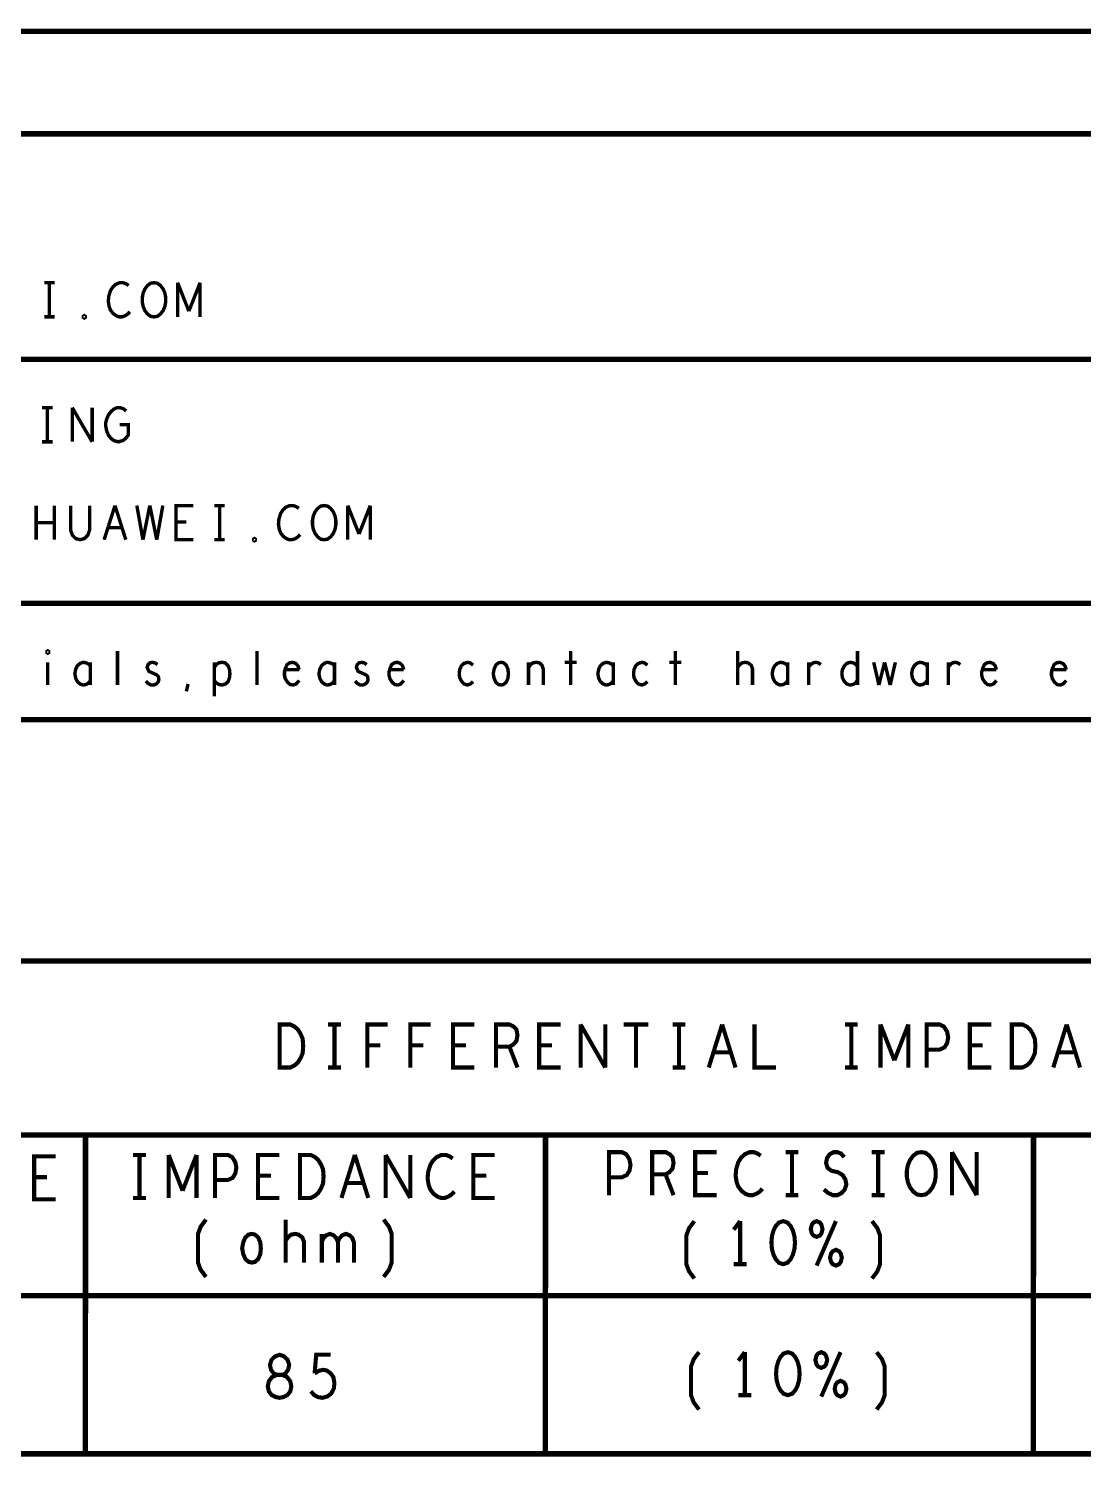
# Model space of a CAD drawing. Header units: millimetres. Extents: x 0 to 442, y 0 to 314.
# Drawn here: x 43.1 to 82.3, y 198.4 to 251.5 of the extents above; entities that cross this region are included whole.
import ezdxf

# ---------------------------------------------------------------- set-up
doc = ezdxf.new("R2010")
doc.units = ezdxf.units.MM
doc.header["$LTSCALE"] = 23.1
doc.layers.get('0').update_dxf_attribs({"linetype": 'CONTINUOUS'})

msp = doc.modelspace()

# ---------------------------------------------------------------- linework, layer by layer
for points, const_width in [([(14.339, 239.249), (14.339, 251.441), (136.158, 251.441)], 0.203), ([(136.158, 247.631), (14.339, 247.631)], 0.203), ([(43.656, 242.097), (44.042, 242.097)], 0.127), ([(43.849, 242.097), (43.849, 240.827)], 0.127), ([(46.794, 241.991), (46.698, 242.055), (46.585, 242.097), (46.456, 242.097), (46.311, 242.034), (46.199, 241.928), (46.118, 241.801), (46.054, 241.589), (46.038, 241.399), (46.07, 241.208), (46.118, 241.081), (46.215, 240.954), (46.328, 240.87), (46.44, 240.827), (46.553, 240.827), (46.666, 240.87), (46.762, 240.933), (46.842, 241.018)], 0.127), ([(48.613, 240.827), (48.613, 242.097)], 0.127), ([(48.613, 242.097), (49.031, 241.039)], 0.127), ([(49.031, 241.039), (49.449, 242.097)], 0.127), ([(49.449, 242.097), (49.449, 240.827)], 0.127), ([(43.656, 240.827), (44.042, 240.827)], 0.127), ([(14.339, 230.174), (14.339, 239.249), (136.158, 239.249)], 0.203), ([(43.579, 237.452), (43.965, 237.452)], 0.127), ([(43.772, 237.452), (43.772, 236.182)], 0.127), ([(44.697, 236.182), (44.697, 237.452)], 0.127), ([(44.697, 237.452), (45.437, 236.182)], 0.127), ([(45.437, 236.182), (45.437, 237.452)], 0.127), ([(46.459, 236.817), (46.781, 236.817), (46.781, 236.436), (46.685, 236.309), (46.572, 236.224), (46.411, 236.182), (46.25, 236.224), (46.137, 236.309), (46.041, 236.436), (45.977, 236.584), (45.944, 236.753), (45.944, 236.901), (45.977, 237.028), (46.041, 237.177), (46.137, 237.304), (46.234, 237.388), (46.363, 237.452), (46.475, 237.452), (46.604, 237.409), (46.701, 237.325)], 0.127), ([(43.579, 236.182), (43.965, 236.182)], 0.127), ([(43.357, 232.542), (43.357, 233.812)], 0.127), ([(44.033, 233.812), (44.033, 232.542)], 0.127), ([(44.636, 233.812), (44.636, 232.902), (44.701, 232.712), (44.829, 232.585), (44.99, 232.542), (45.151, 232.585), (45.28, 232.712), (45.344, 232.902), (45.344, 233.812)], 0.127), ([(45.883, 232.542), (46.286, 233.812)], 0.127), ([(46.286, 233.812), (46.688, 232.542)], 0.127), ([(47.098, 233.812), (47.324, 232.542)], 0.127), ([(47.324, 232.542), (47.581, 233.812)], 0.127), ([(47.581, 233.812), (47.838, 232.542)], 0.127), ([(47.838, 232.542), (48.064, 233.812)], 0.127), ([(49.198, 232.542), (48.555, 232.542), (48.555, 233.812), (49.198, 233.812)], 0.127), ([(49.979, 233.812), (50.365, 233.812)], 0.127), ([(50.172, 233.812), (50.172, 232.542)], 0.127), ([(53.116, 233.706), (53.02, 233.77), (52.907, 233.812), (52.779, 233.812), (52.634, 233.749), (52.521, 233.643), (52.441, 233.516), (52.376, 233.304), (52.36, 233.114), (52.392, 232.923), (52.441, 232.796), (52.537, 232.669), (52.65, 232.585), (52.763, 232.542), (52.875, 232.542), (52.988, 232.585), (53.084, 232.648), (53.165, 232.733)], 0.127), ([(54.935, 232.542), (54.935, 233.812)], 0.127), ([(54.935, 233.812), (55.353, 232.754)], 0.127), ([(55.353, 232.754), (55.772, 233.812)], 0.127), ([(55.772, 233.812), (55.772, 232.542)], 0.127), ([(44.033, 233.177), (43.357, 233.177)], 0.127), ([(46.543, 232.987), (46.028, 232.987)], 0.127), ([(48.941, 233.198), (48.555, 233.198)], 0.127), ([(49.979, 232.542), (50.365, 232.542)], 0.127), ([(136.158, 225.856), (14.339, 225.856), (14.339, 230.174), (136.158, 230.174)], 0.203), ([(43.789, 227.985), (43.789, 227.139)], 0.127), ([(45.374, 227.837), (45.31, 227.922), (45.213, 227.964), (45.1, 227.985), (44.988, 227.943), (44.891, 227.858), (44.827, 227.731), (44.795, 227.562), (44.827, 227.393), (44.891, 227.266), (44.988, 227.181), (45.1, 227.139), (45.213, 227.16), (45.31, 227.223), (45.374, 227.308)], 0.127), ([(45.374, 227.139), (45.374, 227.985)], 0.127), ([(46.38, 227.139), (46.38, 228.409)], 0.127), ([(47.434, 227.287), (47.514, 227.202), (47.627, 227.139), (47.723, 227.139), (47.82, 227.181), (47.884, 227.245), (47.916, 227.329), (47.9, 227.456), (47.836, 227.52), (47.546, 227.647), (47.482, 227.795), (47.514, 227.901), (47.579, 227.964), (47.675, 227.985), (47.772, 227.964), (47.868, 227.901)], 0.127), ([(49.976, 227.795), (50.057, 227.901), (50.137, 227.964), (50.266, 227.985), (50.378, 227.964), (50.491, 227.858), (50.54, 227.71), (50.556, 227.562), (50.54, 227.414), (50.491, 227.266), (50.395, 227.181), (50.266, 227.139), (50.153, 227.16), (50.041, 227.223), (49.976, 227.308)], 0.127), ([(49.976, 226.715), (49.976, 227.985)], 0.127), ([(51.561, 227.139), (51.561, 228.409)], 0.127), ([(53.13, 227.71), (53.082, 227.858), (53.002, 227.943), (52.889, 227.985), (52.776, 227.964), (52.68, 227.901), (52.615, 227.753), (52.583, 227.626), (52.583, 227.499), (52.615, 227.372), (52.696, 227.245), (52.793, 227.16), (52.905, 227.139), (53.018, 227.181), (53.13, 227.308)], 0.127), ([(54.442, 227.837), (54.377, 227.922), (54.281, 227.964), (54.168, 227.985), (54.056, 227.943), (53.959, 227.858), (53.895, 227.731), (53.863, 227.562), (53.895, 227.393), (53.959, 227.266), (54.056, 227.181), (54.168, 227.139), (54.281, 227.16), (54.377, 227.223), (54.442, 227.308)], 0.127), ([(54.442, 227.139), (54.442, 227.985)], 0.127), ([(55.206, 227.287), (55.287, 227.202), (55.399, 227.139), (55.496, 227.139), (55.592, 227.181), (55.657, 227.245), (55.689, 227.329), (55.673, 227.456), (55.608, 227.52), (55.319, 227.647), (55.255, 227.795), (55.287, 227.901), (55.351, 227.964), (55.448, 227.985), (55.544, 227.964), (55.641, 227.901)], 0.127), ([(57.017, 227.71), (56.968, 227.858), (56.888, 227.943), (56.775, 227.985), (56.662, 227.964), (56.566, 227.901), (56.502, 227.753), (56.469, 227.626), (56.469, 227.499), (56.502, 227.372), (56.582, 227.245), (56.679, 227.16), (56.791, 227.139), (56.904, 227.181), (57.017, 227.308)], 0.127), ([(59.591, 227.88), (59.479, 227.964), (59.382, 227.985), (59.253, 227.943), (59.157, 227.858), (59.092, 227.71), (59.076, 227.562), (59.092, 227.414), (59.157, 227.287), (59.253, 227.181), (59.382, 227.139), (59.495, 227.181), (59.591, 227.266)], 0.127), ([(61.651, 227.774), (61.716, 227.88), (61.812, 227.964), (61.941, 227.985), (62.053, 227.964), (62.15, 227.88), (62.198, 227.731), (62.198, 227.139)], 0.127), ([(61.651, 227.139), (61.651, 227.985)], 0.127), ([(62.995, 227.985), (63.445, 227.985)], 0.127), ([(63.22, 228.409), (63.22, 227.139)], 0.127), ([(64.805, 227.837), (64.741, 227.922), (64.644, 227.964), (64.531, 227.985), (64.419, 227.943), (64.322, 227.858), (64.258, 227.731), (64.226, 227.562), (64.258, 227.393), (64.322, 227.266), (64.419, 227.181), (64.531, 227.139), (64.644, 227.16), (64.741, 227.223), (64.805, 227.308)], 0.127), ([(64.805, 227.139), (64.805, 227.985)], 0.127), ([(66.068, 227.88), (65.956, 227.964), (65.859, 227.985), (65.73, 227.943), (65.634, 227.858), (65.569, 227.71), (65.553, 227.562), (65.569, 227.414), (65.634, 227.287), (65.73, 227.181), (65.859, 227.139), (65.972, 227.181), (66.068, 227.266)], 0.127), ([(66.881, 227.985), (67.331, 227.985)], 0.127), ([(67.106, 228.409), (67.106, 227.139)], 0.127), ([(69.423, 227.139), (69.423, 228.409)], 0.127), ([(69.423, 227.795), (69.504, 227.901), (69.584, 227.964), (69.713, 227.985), (69.809, 227.964), (69.922, 227.88), (69.971, 227.753), (69.971, 227.139)], 0.127), ([(71.282, 227.837), (71.218, 227.922), (71.121, 227.964), (71.008, 227.985), (70.896, 227.943), (70.799, 227.858), (70.735, 227.731), (70.703, 227.562), (70.735, 227.393), (70.799, 227.266), (70.896, 227.181), (71.008, 227.139), (71.121, 227.16), (71.218, 227.223), (71.282, 227.308)], 0.127), ([(71.282, 227.139), (71.282, 227.985)], 0.127), ([(72.062, 227.816), (72.143, 227.901), (72.224, 227.964), (72.336, 227.985), (72.417, 227.964), (72.513, 227.901)], 0.127), ([(72.062, 227.139), (72.062, 227.985)], 0.127), ([(73.873, 227.329), (73.808, 227.223), (73.712, 227.16), (73.599, 227.139), (73.471, 227.181), (73.374, 227.287), (73.31, 227.414), (73.294, 227.562), (73.31, 227.71), (73.374, 227.837), (73.471, 227.943), (73.599, 227.985), (73.712, 227.964), (73.792, 227.922), (73.873, 227.837)], 0.127), ([(73.873, 228.409), (73.873, 227.139)], 0.127), ([(74.476, 227.985), (74.67, 227.139)], 0.127), ([(74.67, 227.139), (74.879, 227.985)], 0.127), ([(74.879, 227.985), (75.088, 227.139)], 0.127), ([(75.088, 227.139), (75.281, 227.985)], 0.127), ([(76.464, 227.837), (76.399, 227.922), (76.303, 227.964), (76.19, 227.985), (76.077, 227.943), (75.981, 227.858), (75.917, 227.731), (75.884, 227.562), (75.917, 227.393), (75.981, 227.266), (76.077, 227.181), (76.19, 227.139), (76.303, 227.16), (76.399, 227.223), (76.464, 227.308)], 0.127), ([(76.464, 227.139), (76.464, 227.985)], 0.127), ([(77.244, 227.816), (77.325, 227.901), (77.405, 227.964), (77.518, 227.985), (77.598, 227.964), (77.695, 227.901)], 0.127), ([(77.244, 227.139), (77.244, 227.985)], 0.127), ([(79.038, 227.71), (78.99, 227.858), (78.91, 227.943), (78.797, 227.985), (78.684, 227.964), (78.588, 227.901), (78.523, 227.753), (78.491, 227.626), (78.491, 227.499), (78.523, 227.372), (78.604, 227.245), (78.701, 227.16), (78.813, 227.139), (78.926, 227.181), (79.038, 227.308)], 0.127), ([(81.629, 227.71), (81.581, 227.858), (81.5, 227.943), (81.388, 227.985), (81.275, 227.964), (81.179, 227.901), (81.114, 227.753), (81.082, 227.626), (81.082, 227.499), (81.114, 227.372), (81.195, 227.245), (81.291, 227.16), (81.404, 227.139), (81.516, 227.181), (81.629, 227.308)], 0.127), ([(52.615, 227.71), (53.13, 227.71)], 0.127), ([(56.502, 227.71), (57.017, 227.71)], 0.127), ([(78.523, 227.71), (79.038, 227.71)], 0.127), ([(81.114, 227.71), (81.629, 227.71)], 0.127), ([(48.938, 226.906), (49.003, 227.181)], 0.127), ([(14.287, 216.884), (136.135, 216.884)], 0.203), ([(54.203, 214.521), (54.681, 214.521)], 0.152), ([(54.442, 214.521), (54.442, 212.921)], 0.152), ([(55.664, 212.921), (55.664, 214.521), (56.42, 214.521)], 0.152), ([(57.264, 212.921), (57.264, 214.521), (58.02, 214.521)], 0.152), ([(59.641, 212.921), (58.845, 212.921), (58.845, 214.521), (59.641, 214.521)], 0.152), ([(60.445, 212.921), (60.445, 214.521), (60.942, 214.521), (61.101, 214.441), (61.201, 214.334), (61.241, 214.121), (61.201, 213.907), (61.082, 213.774), (60.942, 213.694), (60.445, 213.694)], 0.152), ([(62.841, 212.921), (62.045, 212.921), (62.045, 214.521), (62.841, 214.521)], 0.152), ([(63.585, 212.921), (63.585, 214.521)], 0.152), ([(63.585, 214.521), (64.501, 212.921)], 0.152), ([(64.501, 212.921), (64.501, 214.521)], 0.152), ([(65.186, 214.521), (66.101, 214.521)], 0.152), ([(65.643, 214.521), (65.643, 212.921)], 0.152), ([(67.005, 214.521), (67.482, 214.521)], 0.152), ([(67.244, 214.521), (67.244, 212.921)], 0.152), ([(68.346, 212.921), (68.844, 214.521)], 0.152), ([(68.844, 214.521), (69.341, 212.921)], 0.152), ([(70.046, 214.521), (70.046, 212.921), (70.842, 212.921)], 0.152), ([(73.406, 214.521), (73.883, 214.521)], 0.152), ([(73.644, 214.521), (73.644, 212.921)], 0.152), ([(74.727, 212.921), (74.727, 214.521)], 0.152), ([(74.727, 214.521), (75.245, 213.187)], 0.152), ([(75.245, 213.187), (75.762, 214.521)], 0.152), ([(75.762, 214.521), (75.762, 212.921)], 0.152), ([(76.447, 212.921), (76.447, 214.521), (76.924, 214.521), (77.084, 214.441), (77.203, 214.254), (77.243, 214.041), (77.203, 213.827), (77.103, 213.667), (76.924, 213.587), (76.447, 213.587)], 0.152), ([(78.843, 212.921), (78.047, 212.921), (78.047, 214.521), (78.843, 214.521)], 0.152), ([(81.148, 212.921), (81.645, 214.521)], 0.152), ([(81.645, 214.521), (82.143, 212.921)], 0.152), ([(56.142, 213.747), (55.664, 213.747)], 0.152), ([(57.742, 213.747), (57.264, 213.747)], 0.152), ([(59.322, 213.747), (58.845, 213.747)], 0.152), ([(60.942, 213.694), (61.241, 212.921)], 0.152), ([(62.522, 213.747), (62.045, 213.747)], 0.152), ([(78.524, 213.747), (78.047, 213.747)], 0.152), ([(69.162, 213.481), (68.526, 213.481)], 0.152), ([(81.964, 213.481), (81.327, 213.481)], 0.152), ([(54.203, 212.921), (54.681, 212.921)], 0.152), ([(67.005, 212.921), (67.482, 212.921)], 0.152), ([(73.406, 212.921), (73.883, 212.921)], 0.152), ([(136.132, 210.407), (14.302, 210.417)], 0.203), ([(45.191, 210.39), (45.186, 198.583)], 0.203), ([(62.283, 210.435), (62.275, 198.491)], 0.203), ([(80.414, 210.458), (80.406, 198.514)], 0.203), ([(44.081, 208.02), (43.285, 208.02), (43.285, 209.62), (44.081, 209.62)], 0.152), ([(46.959, 209.672), (47.436, 209.672)], 0.152), ([(47.197, 209.672), (47.197, 208.072)], 0.152), ([(48.28, 208.072), (48.28, 209.672)], 0.152), ([(48.28, 209.672), (48.798, 208.339)], 0.152), ([(48.798, 208.339), (49.315, 209.672)], 0.152), ([(49.315, 209.672), (49.315, 208.072)], 0.152), ([(50, 208.072), (50, 209.672), (50.477, 209.672), (50.637, 209.592), (50.756, 209.405), (50.796, 209.192), (50.756, 208.979), (50.656, 208.819), (50.477, 208.739), (50, 208.739)], 0.152), ([(52.396, 208.072), (51.6, 208.072), (51.6, 209.672), (52.396, 209.672)], 0.152), ([(54.701, 208.072), (55.198, 209.672)], 0.152), ([(55.198, 209.672), (55.696, 208.072)], 0.152), ([(56.341, 208.072), (56.341, 209.672)], 0.152), ([(56.341, 209.672), (57.256, 208.072)], 0.152), ([(57.256, 208.072), (57.256, 209.672)], 0.152), ([(58.836, 209.539), (58.717, 209.619), (58.578, 209.672), (58.419, 209.672), (58.24, 209.592), (58.1, 209.459), (58.001, 209.299), (57.921, 209.032), (57.901, 208.792), (57.941, 208.552), (58.001, 208.392), (58.12, 208.232), (58.26, 208.125), (58.399, 208.072), (58.538, 208.072), (58.677, 208.125), (58.797, 208.205), (58.896, 208.312)], 0.152), ([(60.397, 208.072), (59.601, 208.072), (59.601, 209.672), (60.397, 209.672)], 0.152), ([(64.644, 208.175), (64.644, 209.775), (65.121, 209.775), (65.281, 209.695), (65.4, 209.509), (65.44, 209.295), (65.4, 209.082), (65.3, 208.922), (65.121, 208.842), (64.644, 208.842)], 0.152), ([(66.244, 208.175), (66.244, 209.775), (66.742, 209.775), (66.901, 209.695), (67, 209.589), (67.04, 209.375), (67, 209.162), (66.881, 209.029), (66.742, 208.949), (66.244, 208.949)], 0.152), ([(68.64, 208.175), (67.844, 208.175), (67.844, 209.775), (68.64, 209.775)], 0.152), ([(70.28, 209.642), (70.161, 209.722), (70.022, 209.775), (69.862, 209.775), (69.683, 209.695), (69.544, 209.562), (69.444, 209.402), (69.365, 209.135), (69.345, 208.895), (69.385, 208.655), (69.444, 208.495), (69.564, 208.335), (69.703, 208.228), (69.843, 208.175), (69.982, 208.175), (70.121, 208.228), (70.241, 208.308), (70.34, 208.415)], 0.152), ([(71.204, 209.775), (71.681, 209.775)], 0.152), ([(71.443, 209.775), (71.443, 208.175)], 0.152), ([(72.625, 208.388), (72.784, 208.255), (72.963, 208.175), (73.122, 208.175), (73.282, 208.255), (73.401, 208.388), (73.461, 208.575), (73.421, 208.762), (73.322, 208.922), (73.142, 209.029), (72.904, 209.082), (72.764, 209.189), (72.705, 209.375), (72.744, 209.562), (72.844, 209.695), (72.983, 209.775), (73.122, 209.775), (73.262, 209.722), (73.381, 209.589)], 0.152), ([(74.404, 209.775), (74.882, 209.775)], 0.152), ([(74.643, 209.775), (74.643, 208.175)], 0.152), ([(77.386, 208.175), (77.386, 209.775)], 0.152), ([(77.386, 209.775), (78.301, 208.175)], 0.152), ([(78.301, 208.175), (78.301, 209.775)], 0.152), ([(43.762, 208.846), (43.285, 208.846)], 0.152), ([(52.077, 208.899), (51.6, 208.899)], 0.152), ([(60.078, 208.899), (59.601, 208.899)], 0.152), ([(66.742, 208.949), (67.04, 208.175)], 0.152), ([(68.322, 209.002), (67.844, 209.002)], 0.152), ([(55.517, 208.632), (54.88, 208.632)], 0.152), ([(46.959, 208.072), (47.436, 208.072)], 0.152), ([(71.204, 208.175), (71.681, 208.175)], 0.152), ([(74.404, 208.175), (74.882, 208.175)], 0.152), ([(49.668, 205.136), (49.469, 205.402), (49.37, 205.669), (49.37, 206.736), (49.469, 207.003), (49.668, 207.269)], 0.152), ([(52.63, 205.669), (52.63, 207.269)], 0.152), ([(56.268, 205.136), (56.467, 205.402), (56.567, 205.669), (56.567, 206.736), (56.467, 207.003), (56.268, 207.269)], 0.152), ([(52.63, 206.496), (52.73, 206.629), (52.829, 206.709), (52.988, 206.736), (53.107, 206.709), (53.247, 206.603), (53.307, 206.443), (53.307, 205.669)], 0.152), ([(53.972, 206.443), (54.031, 206.576), (54.131, 206.683), (54.27, 206.736), (54.409, 206.683), (54.509, 206.576), (54.568, 206.443), (54.568, 205.669)], 0.152), ([(53.972, 205.669), (53.972, 206.736)], 0.152), ([(54.568, 206.443), (54.628, 206.576), (54.728, 206.683), (54.867, 206.736), (55.006, 206.683), (55.106, 206.576), (55.165, 206.416), (55.165, 205.669)], 0.152), ([(67.813, 205.077), (67.614, 205.344), (67.515, 205.61), (67.515, 206.677), (67.614, 206.944), (67.813, 207.211)], 0.152), ([(69.513, 207.211), (69.274, 206.891)], 0.152), ([(69.513, 205.61), (69.513, 207.211)], 0.152), ([(72.355, 205.557), (73.072, 207.211)], 0.152), ([(74.413, 205.077), (74.612, 205.344), (74.712, 205.61), (74.712, 206.677), (74.612, 206.944), (74.413, 207.211)], 0.152), ([(69.274, 205.61), (69.752, 205.61)], 0.152), ([(14.287, 204.438), (132.016, 204.438)], 0.203), ([(136.13, 204.438), (14.287, 204.438)], 0.203), ([(53.703, 201.549), (53.763, 202.242), (54.3, 202.242)], 0.152), ([(67.986, 200.206), (67.787, 200.473), (67.687, 200.74), (67.687, 201.807), (67.787, 202.073), (67.986, 202.34)], 0.152), ([(69.686, 202.34), (69.447, 202.02)], 0.152), ([(69.686, 200.74), (69.686, 202.34)], 0.152), ([(72.528, 200.686), (73.244, 202.34)], 0.152), ([(74.586, 200.206), (74.785, 200.473), (74.884, 200.74), (74.884, 201.807), (74.785, 202.073), (74.586, 202.34)], 0.152), ([(53.564, 200.882), (53.683, 200.749), (53.822, 200.669), (54.001, 200.642), (54.18, 200.695), (54.32, 200.802), (54.419, 200.989), (54.439, 201.202), (54.399, 201.415), (54.3, 201.549), (54.161, 201.655), (54.021, 201.682), (53.882, 201.655), (53.703, 201.549)], 0.152), ([(69.447, 200.74), (69.924, 200.74)], 0.152), ([(136.127, 198.56), (14.517, 198.56)], 0.203)]:
    msp.add_lwpolyline(points, dxfattribs=dict(const_width=const_width))
for points, const_width in [([(47.736, 240.827), (47.607, 240.848), (47.494, 240.933), (47.398, 241.06), (47.334, 241.208), (47.301, 241.378), (47.301, 241.547), (47.334, 241.716), (47.398, 241.864), (47.494, 241.991), (47.607, 242.076), (47.736, 242.097), (47.864, 242.076), (47.977, 241.991), (48.073, 241.864), (48.138, 241.716), (48.17, 241.547), (48.17, 241.378), (48.138, 241.208), (48.073, 241.06), (47.977, 240.933), (47.864, 240.848)], 0.127), ([(45.145, 240.785), (45.113, 240.806), (45.113, 240.848), (45.145, 240.87), (45.177, 240.848), (45.177, 240.806)], 0.127), ([(54.058, 232.542), (53.929, 232.563), (53.817, 232.648), (53.72, 232.775), (53.656, 232.923), (53.624, 233.093), (53.624, 233.262), (53.656, 233.431), (53.72, 233.579), (53.817, 233.706), (53.929, 233.791), (54.058, 233.812), (54.187, 233.791), (54.299, 233.706), (54.396, 233.579), (54.46, 233.431), (54.492, 233.262), (54.492, 233.093), (54.46, 232.923), (54.396, 232.775), (54.299, 232.648), (54.187, 232.563)], 0.127), ([(51.467, 232.5), (51.435, 232.521), (51.435, 232.563), (51.467, 232.585), (51.499, 232.563), (51.499, 232.521)], 0.127), ([(43.789, 228.324), (43.757, 228.345), (43.757, 228.388), (43.789, 228.409), (43.821, 228.388), (43.821, 228.345)], 0.127), ([(60.629, 227.139), (60.533, 227.16), (60.436, 227.245), (60.372, 227.393), (60.34, 227.562), (60.372, 227.731), (60.436, 227.88), (60.533, 227.964), (60.629, 227.985), (60.726, 227.964), (60.822, 227.88), (60.886, 227.731), (60.903, 227.562), (60.886, 227.393), (60.822, 227.245), (60.726, 227.16)], 0.127), ([(52.404, 212.921), (52.404, 214.521), (52.802, 214.521), (52.961, 214.441), (53.081, 214.334), (53.18, 214.174), (53.26, 213.987), (53.279, 213.721), (53.26, 213.454), (53.18, 213.267), (53.081, 213.107), (52.961, 213.001), (52.802, 212.921)], 0.152), ([(79.608, 212.921), (79.608, 214.521), (80.005, 214.521), (80.165, 214.441), (80.284, 214.334), (80.384, 214.174), (80.463, 213.987), (80.483, 213.721), (80.463, 213.454), (80.384, 213.267), (80.284, 213.107), (80.165, 213.001), (80.005, 212.921)], 0.152), ([(53.161, 208.072), (53.161, 209.672), (53.558, 209.672), (53.718, 209.592), (53.837, 209.485), (53.937, 209.325), (54.016, 209.139), (54.036, 208.872), (54.016, 208.605), (53.937, 208.419), (53.837, 208.259), (53.718, 208.152), (53.558, 208.072)], 0.152), ([(76.243, 208.175), (76.084, 208.202), (75.945, 208.308), (75.825, 208.468), (75.746, 208.655), (75.706, 208.868), (75.706, 209.082), (75.746, 209.295), (75.825, 209.482), (75.945, 209.642), (76.084, 209.749), (76.243, 209.775), (76.403, 209.749), (76.542, 209.642), (76.661, 209.482), (76.741, 209.295), (76.781, 209.082), (76.781, 208.868), (76.741, 208.655), (76.661, 208.468), (76.542, 208.308), (76.403, 208.202)], 0.152), ([(51.368, 205.669), (51.249, 205.696), (51.129, 205.802), (51.05, 205.989), (51.01, 206.203), (51.05, 206.416), (51.129, 206.603), (51.249, 206.709), (51.368, 206.736), (51.487, 206.709), (51.607, 206.603), (51.686, 206.416), (51.706, 206.203), (51.686, 205.989), (51.607, 205.802), (51.487, 205.696)], 0.152), ([(71.113, 207.211), (70.954, 207.157), (70.835, 207.024), (70.755, 206.864), (70.695, 206.651), (70.676, 206.411), (70.695, 206.171), (70.755, 205.957), (70.835, 205.797), (70.954, 205.664), (71.113, 205.61), (71.273, 205.664), (71.392, 205.797), (71.471, 205.957), (71.531, 206.171), (71.551, 206.411), (71.531, 206.651), (71.471, 206.864), (71.392, 207.024), (71.273, 207.157)], 0.152), ([(72.355, 207.211), (72.236, 207.157), (72.176, 207.077), (72.136, 206.917), (72.176, 206.757), (72.236, 206.677), (72.355, 206.624), (72.475, 206.677), (72.534, 206.757), (72.574, 206.917), (72.534, 207.077), (72.475, 207.157)], 0.152), ([(73.072, 206.144), (72.952, 206.09), (72.893, 206.01), (72.853, 205.85), (72.893, 205.69), (72.952, 205.61), (73.072, 205.557), (73.191, 205.61), (73.251, 205.69), (73.291, 205.85), (73.251, 206.01), (73.191, 206.09)], 0.152), ([(52.401, 200.642), (52.54, 200.669), (52.7, 200.749), (52.799, 200.882), (52.839, 201.069), (52.799, 201.255), (52.68, 201.415), (52.501, 201.495), (52.302, 201.495), (52.182, 201.549), (52.083, 201.682), (52.043, 201.869), (52.103, 202.055), (52.242, 202.189), (52.401, 202.242), (52.56, 202.189), (52.7, 202.055), (52.759, 201.869), (52.719, 201.682), (52.62, 201.549), (52.501, 201.495), (52.302, 201.495), (52.122, 201.415), (52.003, 201.255), (51.963, 201.069), (52.003, 200.882), (52.103, 200.749), (52.262, 200.669)], 0.152), ([(71.286, 202.34), (71.126, 202.287), (71.007, 202.153), (70.928, 201.993), (70.868, 201.78), (70.848, 201.54), (70.868, 201.3), (70.928, 201.086), (71.007, 200.926), (71.126, 200.793), (71.286, 200.74), (71.445, 200.793), (71.564, 200.926), (71.644, 201.086), (71.704, 201.3), (71.723, 201.54), (71.704, 201.78), (71.644, 201.993), (71.564, 202.153), (71.445, 202.287)], 0.152), ([(72.528, 202.34), (72.408, 202.287), (72.349, 202.207), (72.309, 202.047), (72.349, 201.887), (72.408, 201.807), (72.528, 201.753), (72.647, 201.807), (72.707, 201.887), (72.747, 202.047), (72.707, 202.207), (72.647, 202.287)], 0.152), ([(73.244, 201.273), (73.125, 201.22), (73.065, 201.14), (73.025, 200.98), (73.065, 200.82), (73.125, 200.74), (73.244, 200.686), (73.363, 200.74), (73.423, 200.82), (73.463, 200.98), (73.423, 201.14), (73.363, 201.22)], 0.152)]:
    msp.add_lwpolyline(points, close=True, dxfattribs=dict(const_width=const_width))

doc.saveas('drawing.dxf')
